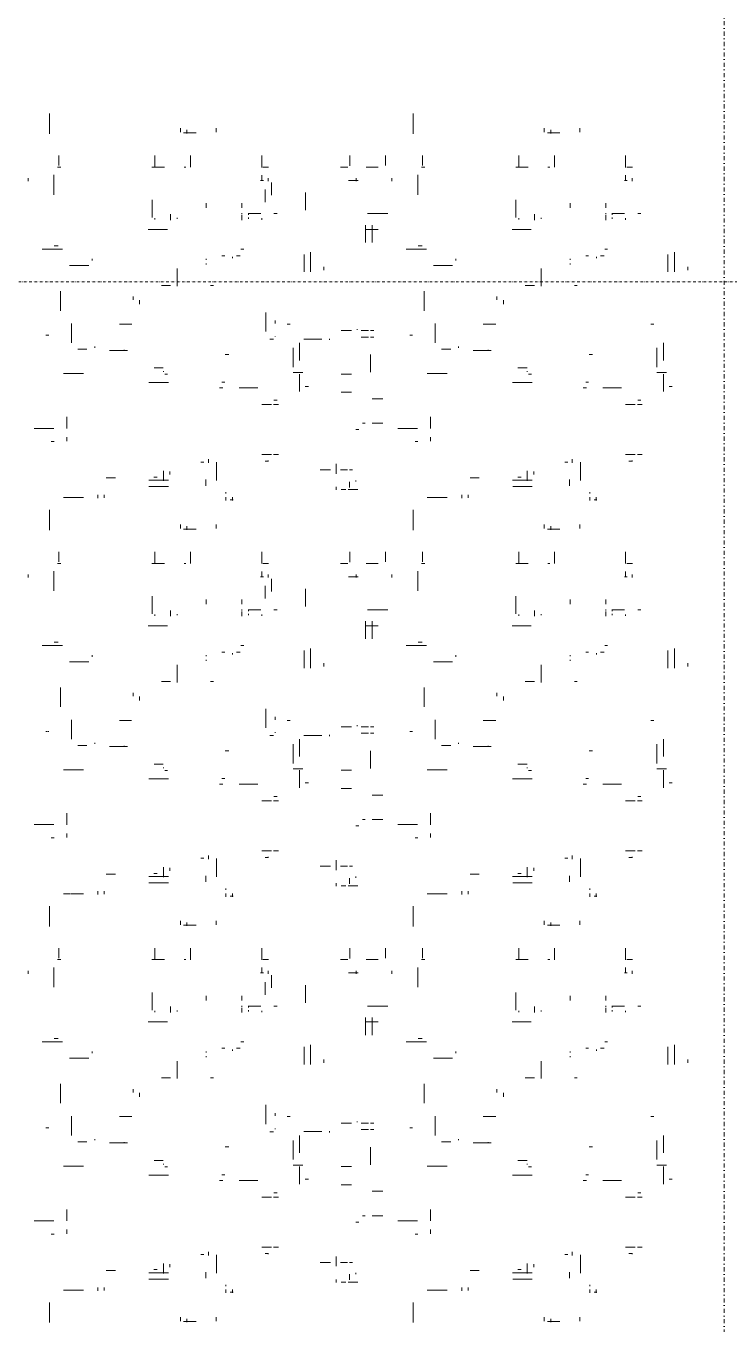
# Model space of a CAD drawing. Header units: millimetres. Extents: x -21051 to 202668, y -15646 to 13691.
# Drawn here: x 56314 to 57395, y -1320 to 677 of the extents above; entities that cross this region are included whole.
import ezdxf

# ---------------------------------------------------------------- set-up
doc = ezdxf.new("R2010")
doc.units = ezdxf.units.MM
doc.linetypes.add('Dash dot', pattern=[15.875, 6.35, -4.7625, 0, -4.7625])
doc.linetypes.add('TD_Level Line', pattern=[8, 4, -2, 0, -2])
for name, color, linetype, lineweight in [('G-ANNO-SYMB', 111, 'Continuous', 9), ('G-IMPT', 8, 'Continuous', 5), ('I-FURN', 30, 'Continuous', 5), ('S-GRID', 1, 'Continuous', 9)]:
    doc.layers.add(name, color=color, linetype=linetype, lineweight=lineweight)
doc.layers.get('I-FURN').off()

# ---------------------------------------------------------------- blocks, each defined once
blk = doc.blocks.new('FUR_8_Carpet - _-1171524-01_First floor')
at = {"layer": 'G-IMPT'}
for p, q in [((-1556.9, 322), (-1556.9, 328.2)), ((-1512.1, 324.6), (-1512.1, 330.1)), ((-1502.1, 322.2), (-1502.1, 328.2)), ((-997.5, 322), (-997.5, 328.2)), ((-952.8, 324.6), (-952.8, 330.1)), ((-942.8, 322.2), (-942.8, 328.2)), ((-1583, 284), (-1578.6, 284)), ((-1572, 285), (-1572, 279.8)), ((-1375.1, 281.5), (-1375.1, 276.5)), ((-1322, 280.7), (-1352.8, 280.7)), ((-1023.6, 284), (-1019.2, 284)), ((-1012.6, 285), (-1012.6, 279.8)), ((-815.7, 281.5), (-815.7, 276.5)), ((-762.7, 280.7), (-793.5, 280.7)), ((-1572, 272.5), (-1572, 274.5)), ((-1541, 262.4), (-1541, 252.9)), ((-1200.4, 268.4), (-1215.4, 268.4)), ((-1202.6, 265), (-1202.6, 256.3)), ((-1197.1, 268.4), (-1189.7, 268.4)), ((-1012.6, 272.5), (-1012.6, 274.5)), ((-981.7, 262.4), (-981.7, 252.9)), ((-1557.7, 254.5), (-1557.7, 226.3)), ((-1483.6, 253.8), (-1453.3, 253.8)), ((-1475.9, 239.7), (-1475.9, 255.2)), ((-1461.2, 249.1), (-1466.3, 249.1)), ((-1402, 250.2), (-1387.9, 250.2)), ((-1212.6, 254.2), (-1212.6, 255.9)), ((-998.4, 254.5), (-998.4, 226.3)), ((-924.2, 253.8), (-894, 253.8)), ((-916.6, 239.7), (-916.6, 255.2)), ((-901.8, 249.1), (-907, 249.1)), ((-842.7, 250.2), (-828.5, 250.2)), ((-1637, 225.2), (-1637, 223.8)), ((-1538.1, 225.9), (-1533.6, 225.9)), ((-1202.6, 237.9), (-1207.5, 237.9)), ((-1199.4, 237.9), (-1188.6, 237.9)), ((-1189, 237.9), (-1194.7, 237.9)), ((-1173.3, 237.9), (-1157.4, 237.9)), ((-1077.7, 225.2), (-1077.7, 223.8)), ((-978.7, 225.9), (-974.3, 225.9)), ((-1645.3, 214.4), (-1652.7, 214.4)), ((-1642, 214.4), (-1627, 214.4)), ((-1086, 214.4), (-1093.4, 214.4)), ((-1082.7, 214.4), (-1067.7, 214.4)), ((-1327.4, 187.6), (-1327.4, 193.8)), ((-1307.9, 194.6), (-1303.5, 194.6)), ((-768, 187.6), (-768, 193.8)), ((-748.5, 194.6), (-744.1, 194.6)), ((-1327.4, 174.2), (-1327.4, 156.5)), ((-1254, 166.1), (-1237.3, 166.1)), ((-1226.9, 166.1), (-1222.4, 166.1)), ((-768, 174.2), (-768, 156.5)), ((-1645.3, 137.6), (-1652.7, 137.6)), ((-1650.6, 131), (-1645.8, 131)), ((-1642, 137.6), (-1627, 137.6)), ((-1086, 137.6), (-1093.4, 137.6)), ((-1091.2, 131), (-1086.5, 131)), ((-1082.7, 137.6), (-1067.7, 137.6)), ((-1698.8, 109.9), (-1694, 109.9)), ((-1685.2, 117.5), (-1685.2, 115.6)), ((-1685.2, 115.6), (-1685.2, 90.6)), ((-1620.8, 112), (-1592.3, 112)), ((-1565.8, 103), (-1570.2, 103)), ((-1562, 112), (-1567.2, 112)), ((-1483.6, 103.6), (-1453.3, 103.6)), ((-1205.7, 118.6), (-1189.8, 118.6)), ((-1139.4, 109.9), (-1134.7, 109.9)), ((-1125.8, 117.5), (-1125.8, 115.6)), ((-1125.8, 115.6), (-1125.8, 90.6)), ((-1061.5, 112), (-1033, 112)), ((-1006.4, 103), (-1010.8, 103)), ((-1002.7, 112), (-1007.8, 112)), ((-924.2, 103.6), (-894, 103.6)), ((-1690.2, 88.4), (-1675.2, 88.4)), ((-1680.5, 88.4), (-1677, 88.4)), ((-1675.2, 79.9), (-1675.2, 75.2)), ((-1482.2, 91), (-1477.8, 91)), ((-1475.9, 87.1), (-1475.9, 86.1)), ((-1461.6, 81), (-1475.8, 81)), ((-1322, 89.9), (-1352.8, 89.9)), ((-1235, 60.5), (-1235, 87.8)), ((-1205.7, 90.6), (-1189.8, 90.6)), ((-1130.9, 88.4), (-1115.9, 88.4)), ((-1121.2, 88.4), (-1117.6, 88.4)), ((-1115.8, 79.9), (-1115.8, 75.2)), ((-922.9, 91), (-918.5, 91)), ((-916.6, 87.1), (-916.6, 86.1)), ((-902.3, 81), (-916.4, 81)), ((-762.7, 89.9), (-793.5, 89.9)), ((-1685.2, 44.6), (-1685.2, 69.6)), ((-1675.2, 75.2), (-1675.2, 50.2)), ((-1576.4, 60.3), (-1571, 60.3)), ((-1125.8, 44.6), (-1125.8, 69.6)), ((-1115.8, 75.2), (-1115.8, 50.2)), ((-1017, 60.3), (-1011.6, 60.3)), ((-1685.2, 42.6), (-1685.2, 44.6)), ((-1420.4, 54.1), (-1392.8, 54.1)), ((-1415.6, 54.2), (-1415.6, 53.1)), ((-1370.4, 48.4), (-1370.4, 50.1)), ((-1334.4, 42.5), (-1334.4, 13.1)), ((-1125.8, 42.6), (-1125.8, 44.6)), ((-861.1, 54.1), (-833.5, 54.1)), ((-856.2, 54.2), (-856.2, 53.1)), ((-811.1, 48.4), (-811.1, 50.1)), ((-775, 42.5), (-775, 13.1)), ((-1299.7, 31.1), (-1295.2, 31.1)), ((-1235, 23.7), (-1239.9, 23.7)), ((-1231.8, 23.7), (-1221, 23.7)), ((-1220.4, 23.7), (-1227.1, 23.7)), ((-1205.7, 23.7), (-1189.8, 23.7)), ((-1172.1, 37.9), (-1172.1, 36.2)), ((-1160.1, 36.8), (-1157.5, 36.8)), ((-1157.5, 36.8), (-1132.5, 36.8)), ((-1088.3, 33), (-1088.3, 32.1)), ((-1085.8, 37), (-1080.1, 37)), ((-1074.1, -4.3), (-1074.1, 25.2)), ((-740.3, 31.1), (-735.9, 31.1)), ((-1670.7, 13.7), (-1665.9, 13.7)), ((-1111.4, 13.7), (-1106.6, 13.7)), ((-1088.3, 12.7), (-1088.3, 8.5)), ((-1439.3, -23.1), (-1439.3, -16.9)), ((-1317.6, -6.8), (-1317.6, -36.7)), ((-880, -23.1), (-880, -16.9)), ((-758.3, -6.8), (-758.3, -20.9)), ((-1429.3, -28.6), (-1429.3, -23.6)), ((-870, -28.6), (-870, -23.6)), ((-758.3, -20.9), (-758.3, -36.7)), ((-1552.8, -45.8), (-1548.4, -45.8)), ((-1472.8, -45.8), (-1487, -45.8)), ((-993.5, -45.8), (-989, -45.8)), ((-913.5, -45.8), (-927.6, -45.8)), ((-1722.7, -73), (-1722.7, -69.3)), ((-1722.7, -74.3), (-1722.7, -73)), ((-1702.2, -66.6), (-1702.2, -91.6)), ((-1702.2, -91.6), (-1702.2, -66.6)), ((-1692.2, -91.6), (-1692.2, -66.6)), ((-1541.8, -79.4), (-1541.8, -77.9)), ((-1331.8, -76.3), (-1361.1, -76.3)), ((-1163.3, -73), (-1163.3, -69.3)), ((-1163.3, -74.3), (-1163.3, -73)), ((-1142.9, -66.6), (-1142.9, -91.6)), ((-1142.9, -91.6), (-1142.9, -66.6)), ((-1132.9, -91.6), (-1132.9, -66.6)), ((-982.5, -79.4), (-982.5, -77.9)), ((-780.2, -76.3), (-801.8, -76.3)), ((-772.4, -76.3), (-780.2, -76.3)), ((-1692.2, -93.5), (-1692.2, -91.6)), ((-1594, -91.4), (-1588.3, -91.4)), ((-1582.3, -87.5), (-1582.3, -89.6)), ((-1565.8, -91.4), (-1570.2, -91.4)), ((-1541.8, -84.9), (-1541.8, -86.6)), ((-1366.2, -84.1), (-1366.2, -86.6)), ((-1132.9, -93.5), (-1132.9, -91.6)), ((-1034.7, -91.4), (-1029, -91.4)), ((-1022.9, -87.5), (-1022.9, -89.6)), ((-1006.4, -91.4), (-1010.8, -91.4)), ((-982.5, -84.9), (-982.5, -86.6)), ((-806.8, -84.1), (-806.8, -86.6)), ((-1599.5, -101.4), (-1595, -101.4)), ((-1289.8, -101.4), (-1320.9, -101.4)), ((-1308.2, -106.5), (-1314.4, -106.5)), ((-1227.4, -138.7), (-1227.4, -111.7)), ((-1040.1, -101.4), (-1035.7, -101.4)), ((-747.6, -101.4), (-761.5, -101.4)), ((-752.7, -106.5), (-755, -106.5)), ((-748.8, -106.5), (-752.7, -106.5)), ((-730.4, -101.4), (-747.6, -101.4)), ((-1452.7, -131.9), (-1482, -131.9)), ((-1246.5, -131.9), (-1228.2, -131.9)), ((-893.3, -131.9), (-922.7, -131.9)), ((-1650.6, -156.3), (-1645.8, -156.3)), ((-1627, -146.8), (-1627, -149)), ((-1606.5, -156.3), (-1625.6, -156.3)), ((-1596.5, -153.9), (-1596.5, -146.4)), ((-1596.5, -149.7), (-1596.5, -148.1)), ((-1596.5, -155.2), (-1596.5, -156.9)), ((-1487.1, -155.5), (-1487.1, -146.4)), ((-1462.8, -147.1), (-1462.8, -149)), ((-1230.4, -156.3), (-1261.5, -156.3)), ((-1091.2, -156.3), (-1086.5, -156.3)), ((-1067.7, -146.8), (-1067.7, -149)), ((-1047.2, -156.3), (-1066.3, -156.3)), ((-1037.2, -153.9), (-1037.2, -146.4)), ((-1037.2, -149.7), (-1037.2, -148.1)), ((-1037.2, -155.2), (-1037.2, -156.9)), ((-927.7, -155.5), (-927.7, -146.4)), ((-903.5, -147.1), (-903.5, -149)), ((-1596.5, -164.9), (-1596.5, -172.1)), ((-1541.8, -164.9), (-1541.8, -172.1)), ((-1134.9, -161.6), (-1134.9, -182.8)), ((-1134.9, -182.8), (-1134.9, -161.6)), ((-1072.8, -188.1), (-1072.8, -173.7)), ((-1037.2, -164.9), (-1037.2, -172.1)), ((-982.5, -164.9), (-982.5, -172.1)), ((-1307.5, -185.3), (-1307.5, -215.9)), ((-1082.8, -184.6), (-1082.8, -189.6)), ((-1082.8, -189.6), (-1082.8, -204)), ((-1072.8, -193.1), (-1072.8, -188.1)), ((-748.2, -185.3), (-748.2, -198.8)), ((-748.2, -198.8), (-748.2, -215.9)), ((-1637, -210.8), (-1637, -206.2)), ((-1625.2, -207.3), (-1629.6, -207.3)), ((-1627, -215.6), (-1627, -208.2)), ((-1267.8, -210.8), (-1267.8, -206.2)), ((-1200.9, -207.3), (-1215.9, -207.3)), ((-1213.1, -210.8), (-1213.1, -206.2)), ((-1077.7, -210.8), (-1077.7, -206.2)), ((-1065.8, -207.3), (-1070.3, -207.3)), ((-1067.7, -215.6), (-1067.7, -208.2)), ((-708.5, -210.8), (-708.5, -206.2)), ((-1627, -227.4), (-1627, -245.5)), ((-1517.6, -227.6), (-1517.6, -245.5)), ((-1462.8, -228.5), (-1462.8, -245.5)), ((-1315.1, -230.2), (-1315.1, -245.5)), ((-1257.8, -230.2), (-1257.8, -245.5)), ((-1203.1, -229.8), (-1203.1, -245.5)), ((-1067.7, -227.4), (-1067.7, -245.5)), ((-958.2, -227.6), (-958.2, -245.5)), ((-903.5, -228.5), (-903.5, -245.5)), ((-758.8, -227.8), (-757.4, -227.8)), ((-757.4, -227.8), (-758.8, -227.8)), ((-755.8, -230.2), (-755.8, -242)), ((-755.8, -242), (-755.8, -245.5)), ((-1512.1, -285), (-1512.1, -279.6)), ((-952.8, -285), (-952.8, -279.6)), ((-1556.9, -287.7), (-1556.9, -281.5)), ((-1502.1, -287.5), (-1502.1, -281.5)), ((-997.5, -287.7), (-997.5, -281.5)), ((-942.8, -287.5), (-942.8, -281.5)), ((-741.2, -310.1), (-741.2, -294.7)), ((-741.2, -294.7), (-741.2, -310.1)), ((-1583, -325.7), (-1578.6, -325.7)), ((-1572, -324.6), (-1572, -329.8)), ((-1572, -337.2), (-1572, -335.1)), ((-1375.1, -328.2), (-1375.1, -333.2)), ((-1322, -329), (-1352.8, -329)), ((-1023.6, -325.7), (-1019.2, -325.7)), ((-1012.6, -324.6), (-1012.6, -329.8)), ((-1012.6, -337.2), (-1012.6, -335.1)), ((-815.7, -328.2), (-815.7, -333.2)), ((-774.1, -329), (-793.5, -329)), ((-762.7, -329), (-773.4, -329)), ((-1557.7, -355.2), (-1557.7, -383.3)), ((-1541, -347.3), (-1541, -356.7)), ((-1483.6, -355.8), (-1453.3, -355.8)), ((-1475.9, -369.9), (-1475.9, -354.5)), ((-1200.4, -341.3), (-1215.4, -341.3)), ((-1212.6, -355.5), (-1212.6, -353.8)), ((-1202.6, -344.7), (-1202.6, -353.4)), ((-1197.1, -341.3), (-1189.7, -341.3)), ((-998.4, -355.2), (-998.4, -383.3)), ((-981.7, -347.3), (-981.7, -356.7)), ((-924.2, -355.8), (-894, -355.8)), ((-916.6, -369.9), (-916.6, -354.5)), ((-1461.2, -360.6), (-1466.3, -360.6)), ((-1402, -359.5), (-1387.9, -359.5)), ((-1202.6, -371.8), (-1207.5, -371.8)), ((-1199.4, -371.8), (-1188.6, -371.8)), ((-1189, -371.8), (-1194.7, -371.8)), ((-1173.3, -371.8), (-1157.4, -371.8)), ((-901.8, -360.6), (-907, -360.6)), ((-842.7, -359.5), (-828.5, -359.5)), ((-1645.3, -395.2), (-1652.7, -395.2)), ((-1642, -395.2), (-1627, -395.2)), ((-1637, -384.5), (-1637, -385.9)), ((-1538.1, -383.8), (-1533.6, -383.8)), ((-1086, -395.2), (-1093.4, -395.2)), ((-1082.7, -395.2), (-1067.7, -395.2)), ((-1077.7, -384.5), (-1077.7, -385.9)), ((-978.7, -383.8), (-974.3, -383.8)), ((-1327.4, -422.1), (-1327.4, -415.9)), ((-1307.9, -415.1), (-1303.5, -415.1)), ((-768, -419), (-768, -415.9)), ((-768, -422.1), (-768, -419)), ((-748.5, -415.1), (-744.1, -415.1)), ((-1327.4, -435.4), (-1327.4, -453.2)), ((-768, -435.4), (-768, -446.9)), ((-748.1, -435.6), (-737.5, -435.6)), ((-737.5, -435.6), (-748.1, -435.6)), ((-1254, -443.6), (-1237.3, -443.6)), ((-1226.9, -443.6), (-1222.4, -443.6)), ((-768, -446.9), (-768, -453.2)), ((-1645.3, -472), (-1652.7, -472)), ((-1650.6, -478.6), (-1645.8, -478.6)), ((-1642, -472), (-1627, -472)), ((-1086, -472), (-1093.4, -472)), ((-1091.2, -478.6), (-1086.5, -478.6)), ((-1082.7, -472), (-1067.7, -472)), ((-1685.2, -492.2), (-1685.2, -494.1)), ((-1685.2, -494.1), (-1685.2, -519.1)), ((-1620.8, -497.6), (-1592.3, -497.6)), ((-1562, -497.6), (-1567.2, -497.6)), ((-1205.7, -491), (-1189.8, -491)), ((-1125.8, -492.2), (-1125.8, -494.1)), ((-1125.8, -494.1), (-1125.8, -519.1)), ((-1061.5, -497.6), (-1033, -497.6)), ((-1002.7, -497.6), (-1007.8, -497.6)), ((-1698.8, -499.8), (-1694, -499.8)), ((-1565.8, -506.7), (-1570.2, -506.7)), ((-1483.6, -506.1), (-1453.3, -506.1)), ((-1482.2, -518.7), (-1477.8, -518.7)), ((-1205.7, -519.1), (-1189.8, -519.1)), ((-1139.4, -499.8), (-1134.7, -499.8)), ((-1006.4, -506.7), (-1010.8, -506.7)), ((-924.2, -506.1), (-894, -506.1)), ((-922.9, -518.7), (-918.5, -518.7)), ((-1690.2, -521.2), (-1675.2, -521.2)), ((-1680.5, -521.2), (-1677, -521.2)), ((-1675.2, -529.7), (-1675.2, -534.5)), ((-1675.2, -534.5), (-1675.2, -559.5)), ((-1475.9, -522.6), (-1475.9, -523.6)), ((-1461.6, -528.7), (-1475.8, -528.7)), ((-1322, -519.8), (-1352.8, -519.8)), ((-1235, -549.2), (-1235, -521.8)), ((-1130.9, -521.2), (-1115.9, -521.2)), ((-1121.2, -521.2), (-1117.6, -521.2)), ((-1115.8, -529.7), (-1115.8, -534.5)), ((-1115.8, -534.5), (-1115.8, -559.5)), ((-916.6, -522.6), (-916.6, -523.6)), ((-902.3, -528.7), (-916.4, -528.7)), ((-773.4, -519.8), (-793.5, -519.8)), ((-762.7, -519.8), (-773.4, -519.8)), ((-1685.2, -565.1), (-1685.2, -540.1)), ((-1576.4, -549.3), (-1571, -549.3)), ((-1420.4, -555.5), (-1392.8, -555.5)), ((-1415.6, -555.5), (-1415.6, -556.6)), ((-1125.8, -565.1), (-1125.8, -540.1)), ((-1017, -549.3), (-1011.6, -549.3)), ((-861.1, -555.5), (-833.5, -555.5)), ((-856.2, -555.5), (-856.2, -556.6)), ((-1685.2, -567.1), (-1685.2, -565.1)), ((-1370.4, -561.3), (-1370.4, -559.6)), ((-1334.4, -567.2), (-1334.4, -596.6)), ((-1299.7, -578.6), (-1295.2, -578.6)), ((-1172.1, -571.8), (-1172.1, -573.5)), ((-1160.1, -572.8), (-1157.5, -572.8)), ((-1157.5, -572.8), (-1132.5, -572.8)), ((-1125.8, -567.1), (-1125.8, -565.1)), ((-1088.3, -576.6), (-1088.3, -577.6)), ((-1085.8, -572.6), (-1080.1, -572.6)), ((-811.1, -561.3), (-811.1, -559.6)), ((-775, -567.2), (-775, -596.6)), ((-740.3, -578.6), (-738.4, -578.6)), ((-737.5, -578.6), (-735.9, -578.6)), ((-1670.7, -595.9), (-1665.9, -595.9)), ((-1235, -586), (-1239.9, -586)), ((-1231.8, -586), (-1221, -586)), ((-1220.4, -586), (-1227.1, -586)), ((-1205.7, -586), (-1189.8, -586)), ((-1111.4, -595.9), (-1106.6, -595.9)), ((-1088.3, -597), (-1088.3, -601.2)), ((-1074.1, -613.9), (-1074.1, -584.5)), ((-1317.6, -616.5), (-1317.6, -646.3)), ((-758.3, -616.5), (-758.3, -630.5)), ((-1439.3, -632.7), (-1439.3, -626.6)), ((-1429.3, -638.2), (-1429.3, -633.3)), ((-880, -632.7), (-880, -626.6)), ((-870, -638.2), (-870, -633.3)), ((-758.3, -630.5), (-758.3, -646.3)), ((-1552.8, -655.5), (-1548.4, -655.5)), ((-1472.8, -655.5), (-1487, -655.5)), ((-993.5, -655.5), (-989, -655.5)), ((-913.5, -655.5), (-927.6, -655.5)), ((-1722.7, -682.7), (-1722.7, -679)), ((-1702.2, -676.3), (-1702.2, -701.3)), ((-1702.2, -701.3), (-1702.2, -676.3)), ((-1692.2, -701.3), (-1692.2, -676.3)), ((-1163.3, -682.7), (-1163.3, -679)), ((-1142.9, -676.3), (-1142.9, -701.3)), ((-1142.9, -701.3), (-1142.9, -676.3)), ((-1132.9, -701.3), (-1132.9, -676.3)), ((-1722.7, -684), (-1722.7, -682.7)), ((-1582.3, -697.2), (-1582.3, -699.2)), ((-1541.8, -689), (-1541.8, -687.6)), ((-1541.8, -694.6), (-1541.8, -696.2)), ((-1366.2, -693.8), (-1366.2, -696.2)), ((-1331.8, -686), (-1361.1, -686)), ((-1163.3, -684), (-1163.3, -682.7)), ((-1022.9, -697.2), (-1022.9, -699.2)), ((-982.5, -689), (-982.5, -687.6)), ((-982.5, -694.6), (-982.5, -696.2)), ((-806.8, -693.8), (-806.8, -696.2)), ((-785, -686), (-801.8, -686)), ((-780.2, -686), (-784.6, -686)), ((-772.4, -686), (-780.2, -686)), ((-1692.2, -703.2), (-1692.2, -701.3)), ((-1599.5, -711.1), (-1595, -711.1)), ((-1594, -701.1), (-1588.3, -701.1)), ((-1565.8, -701.1), (-1570.2, -701.1)), ((-1289.8, -711.1), (-1320.9, -711.1)), ((-1308.2, -716.1), (-1314.4, -716.1)), ((-1132.9, -703.2), (-1132.9, -701.3)), ((-1040.1, -711.1), (-1035.7, -711.1)), ((-1034.7, -701.1), (-1029, -701.1)), ((-1006.4, -701.1), (-1010.8, -701.1)), ((-730.4, -711.1), (-761.5, -711.1)), ((-748.8, -716.1), (-755, -716.1)), ((-1227.4, -748.3), (-1227.4, -721.4)), ((-1627, -756.5), (-1627, -758.6)), ((-1596.5, -763.5), (-1596.5, -756.1)), ((-1596.5, -759.3), (-1596.5, -757.8)), ((-1487.1, -765.1), (-1487.1, -756.1)), ((-1452.7, -741.5), (-1482, -741.5)), ((-1462.8, -756.7), (-1462.8, -758.6)), ((-1246.5, -741.5), (-1228.2, -741.5)), ((-1067.7, -756.5), (-1067.7, -758.6)), ((-1037.2, -763.5), (-1037.2, -756.1)), ((-1037.2, -759.3), (-1037.2, -757.8)), ((-927.7, -765.1), (-927.7, -756.1)), ((-893.3, -741.5), (-922.7, -741.5)), ((-903.5, -756.7), (-903.5, -758.6)), ((-1650.6, -766), (-1645.8, -766)), ((-1606.5, -766), (-1625.6, -766)), ((-1596.5, -764.9), (-1596.5, -766.6)), ((-1596.5, -774.6), (-1596.5, -781.8)), ((-1541.8, -774.6), (-1541.8, -781.8)), ((-1230.4, -766), (-1261.5, -766)), ((-1134.9, -771.3), (-1134.9, -793.5)), ((-1134.9, -793.5), (-1134.9, -771.3)), ((-1091.2, -766), (-1086.5, -766)), ((-1047.2, -766), (-1066.3, -766)), ((-1037.2, -764.9), (-1037.2, -766.6)), ((-1037.2, -774.6), (-1037.2, -781.8)), ((-982.5, -774.6), (-982.5, -781.8)), ((-1307.5, -795), (-1307.5, -825.5)), ((-1082.8, -794.3), (-1082.8, -799.3)), ((-1072.8, -797.8), (-1072.8, -783.4)), ((-1072.8, -802.8), (-1072.8, -797.8)), ((-748.2, -795), (-748.2, -825.5)), ((-1637, -820.5), (-1637, -815.9)), ((-1625.2, -817), (-1629.6, -817)), ((-1627, -825.2), (-1627, -817.8)), ((-1267.8, -820.5), (-1267.8, -815.9)), ((-1200.9, -817), (-1215.9, -817)), ((-1213.1, -820.5), (-1213.1, -815.9)), ((-1082.8, -799.3), (-1082.8, -813.7)), ((-1077.7, -820.5), (-1077.7, -815.9)), ((-1065.8, -817), (-1070.3, -817)), ((-1067.7, -825.2), (-1067.7, -817.8)), ((-708.5, -820.5), (-708.5, -815.9)), ((-1627, -837.1), (-1627, -855.1)), ((-1517.6, -837.3), (-1517.6, -855.1)), ((-1462.8, -838.1), (-1462.8, -855.1)), ((-1067.7, -837.1), (-1067.7, -855.1)), ((-958.2, -837.3), (-958.2, -855.1)), ((-903.5, -838.1), (-903.5, -855.1)), ((-1315.1, -839.9), (-1315.1, -855.1)), ((-1257.8, -839.9), (-1257.8, -855.1)), ((-1203.1, -839.5), (-1203.1, -855.1)), ((-755.8, -839.9), (-755.8, -855.1)), ((-1556.9, -897.4), (-1556.9, -891.1)), ((-1512.1, -894.7), (-1512.1, -889.2)), ((-1502.1, -897.1), (-1502.1, -891.1)), ((-997.5, -897.4), (-997.5, -891.1)), ((-952.8, -894.7), (-952.8, -889.2)), ((-942.8, -897.1), (-942.8, -891.1)), ((-1583, -935.3), (-1578.6, -935.3)), ((-1572, -934.3), (-1572, -939.5)), ((-1375.1, -937.9), (-1375.1, -942.9)), ((-1023.6, -935.3), (-1019.2, -935.3)), ((-1012.6, -934.3), (-1012.6, -939.5)), ((-815.7, -937.9), (-815.7, -942.9)), ((-1572, -946.8), (-1572, -944.8)), ((-1541, -956.9), (-1541, -966.4)), ((-1322, -938.7), (-1352.8, -938.7)), ((-1200.4, -951), (-1215.4, -951)), ((-1202.6, -954.3), (-1202.6, -963)), ((-1197.1, -951), (-1189.7, -951)), ((-1012.6, -946.8), (-1012.6, -944.8)), ((-981.7, -956.9), (-981.7, -966.4)), ((-762.7, -938.7), (-793.5, -938.7)), ((-1557.7, -964.8), (-1557.7, -993)), ((-1483.6, -965.5), (-1453.3, -965.5)), ((-1475.9, -979.6), (-1475.9, -964.2)), ((-1461.2, -970.3), (-1466.3, -970.3)), ((-1402, -969.2), (-1387.9, -969.2)), ((-1212.6, -965.1), (-1212.6, -963.5)), ((-998.4, -964.8), (-998.4, -993)), ((-924.2, -965.5), (-894, -965.5)), ((-916.6, -979.6), (-916.6, -964.2)), ((-901.8, -970.3), (-907, -970.3)), ((-842.7, -969.2), (-828.5, -969.2)), ((-1637, -994.1), (-1637, -995.6)), ((-1538.1, -993.4), (-1533.6, -993.4)), ((-1202.6, -981.4), (-1207.5, -981.4)), ((-1199.4, -981.4), (-1188.6, -981.4)), ((-1189, -981.4), (-1194.7, -981.4)), ((-1173.3, -981.4), (-1157.4, -981.4)), ((-1077.7, -994.1), (-1077.7, -995.6)), ((-978.7, -993.4), (-974.3, -993.4)), ((-1645.3, -1004.9), (-1652.7, -1004.9)), ((-1642, -1004.9), (-1627, -1004.9)), ((-1086, -1004.9), (-1093.4, -1004.9)), ((-1082.7, -1004.9), (-1067.7, -1004.9)), ((-1327.4, -1031.8), (-1327.4, -1025.6)), ((-1307.9, -1024.8), (-1303.5, -1024.8)), ((-768, -1031.8), (-768, -1025.6)), ((-748.5, -1024.8), (-744.1, -1024.8)), ((-1327.4, -1045.1), (-1327.4, -1062.9)), ((-1254, -1053.2), (-1237.3, -1053.2)), ((-1226.9, -1053.2), (-1222.4, -1053.2)), ((-768, -1045.1), (-768, -1062.9)), ((-1645.3, -1081.7), (-1652.7, -1081.7)), ((-1650.6, -1088.3), (-1645.8, -1088.3)), ((-1642, -1081.7), (-1627, -1081.7)), ((-1086, -1081.7), (-1093.4, -1081.7)), ((-1091.2, -1088.3), (-1086.5, -1088.3)), ((-1082.7, -1081.7), (-1067.7, -1081.7)), ((-1698.8, -1109.4), (-1694, -1109.4)), ((-1685.2, -1101.8), (-1685.2, -1103.8)), ((-1685.2, -1103.8), (-1685.2, -1128.8)), ((-1620.8, -1107.3), (-1592.3, -1107.3)), ((-1565.8, -1116.4), (-1570.2, -1116.4)), ((-1562, -1107.3), (-1567.2, -1107.3)), ((-1483.6, -1115.7), (-1453.3, -1115.7)), ((-1205.7, -1100.7), (-1189.8, -1100.7)), ((-1139.4, -1109.4), (-1134.7, -1109.4)), ((-1125.8, -1101.8), (-1125.8, -1103.8)), ((-1125.8, -1103.8), (-1125.8, -1128.8)), ((-1061.5, -1107.3), (-1033, -1107.3)), ((-1006.4, -1116.4), (-1010.8, -1116.4)), ((-1002.7, -1107.3), (-1007.8, -1107.3)), ((-924.2, -1115.7), (-894, -1115.7)), ((-1690.2, -1130.9), (-1675.2, -1130.9)), ((-1680.5, -1130.9), (-1677, -1130.9)), ((-1482.2, -1128.3), (-1477.8, -1128.3)), ((-1475.9, -1132.3), (-1475.9, -1133.2)), ((-1322, -1129.4), (-1352.8, -1129.4)), ((-1235, -1158.8), (-1235, -1131.5)), ((-1205.7, -1128.8), (-1189.8, -1128.8)), ((-1130.9, -1130.9), (-1115.9, -1130.9)), ((-1121.2, -1130.9), (-1117.6, -1130.9)), ((-922.9, -1128.3), (-918.5, -1128.3)), ((-916.6, -1132.3), (-916.6, -1133.2)), ((-762.7, -1129.4), (-793.5, -1129.4)), ((-1685.2, -1174.8), (-1685.2, -1149.8)), ((-1675.2, -1139.4), (-1675.2, -1144.2)), ((-1675.2, -1144.2), (-1675.2, -1169.2)), ((-1461.6, -1138.3), (-1475.8, -1138.3)), ((-1125.8, -1174.8), (-1125.8, -1149.8)), ((-1115.8, -1139.4), (-1115.8, -1144.2)), ((-1115.8, -1144.2), (-1115.8, -1169.2)), ((-902.3, -1138.3), (-916.4, -1138.3)), ((-1685.2, -1176.7), (-1685.2, -1174.8)), ((-1576.4, -1159), (-1571, -1159)), ((-1420.4, -1165.2), (-1392.8, -1165.2)), ((-1415.6, -1165.2), (-1415.6, -1166.2)), ((-1370.4, -1171), (-1370.4, -1169.3)), ((-1334.4, -1176.8), (-1334.4, -1206.3)), ((-1125.8, -1176.7), (-1125.8, -1174.8)), ((-1017, -1159), (-1011.6, -1159)), ((-861.1, -1165.2), (-833.5, -1165.2)), ((-856.2, -1165.2), (-856.2, -1166.2)), ((-811.1, -1171), (-811.1, -1169.3)), ((-775, -1176.8), (-775, -1206.3)), ((-1299.7, -1188.3), (-1295.2, -1188.3)), ((-1235, -1195.7), (-1239.9, -1195.7)), ((-1231.8, -1195.7), (-1221, -1195.7)), ((-1220.4, -1195.7), (-1227.1, -1195.7)), ((-1205.7, -1195.7), (-1189.8, -1195.7)), ((-1172.1, -1181.4), (-1172.1, -1183.1)), ((-1160.1, -1182.5), (-1157.5, -1182.5)), ((-1157.5, -1182.5), (-1132.5, -1182.5)), ((-1088.3, -1186.3), (-1088.3, -1187.2)), ((-1085.8, -1182.3), (-1080.1, -1182.3)), ((-1074.1, -1223.6), (-1074.1, -1194.2)), ((-740.3, -1188.3), (-735.9, -1188.3)), ((-1670.7, -1205.6), (-1665.9, -1205.6)), ((-1111.4, -1205.6), (-1106.6, -1205.6)), ((-1088.3, -1206.6), (-1088.3, -1210.9)), ((-1439.3, -1242.4), (-1439.3, -1236.2)), ((-1317.6, -1226.1), (-1317.6, -1256)), ((-880, -1242.4), (-880, -1236.2)), ((-758.3, -1226.1), (-758.3, -1256)), ((-1429.3, -1247.9), (-1429.3, -1242.9)), ((-870, -1247.9), (-870, -1242.9)), ((-1552.8, -1265.1), (-1548.4, -1265.1)), ((-1472.8, -1265.1), (-1487, -1265.1)), ((-993.5, -1265.1), (-989, -1265.1)), ((-913.5, -1265.1), (-927.6, -1265.1)), ((-1722.7, -1292.4), (-1722.7, -1288.6)), ((-1722.7, -1293.7), (-1722.7, -1292.4)), ((-1702.2, -1285.9), (-1702.2, -1310.9)), ((-1702.2, -1310.9), (-1702.2, -1285.9)), ((-1692.2, -1310.9), (-1692.2, -1285.9)), ((-1541.8, -1298.7), (-1541.8, -1297.3)), ((-1331.8, -1295.6), (-1361.1, -1295.6)), ((-1163.3, -1292.4), (-1163.3, -1288.6)), ((-1163.3, -1293.7), (-1163.3, -1292.4)), ((-1142.9, -1285.9), (-1142.9, -1310.9)), ((-1142.9, -1310.9), (-1142.9, -1285.9)), ((-1132.9, -1310.9), (-1132.9, -1285.9)), ((-982.5, -1298.7), (-982.5, -1297.3)), ((-772.4, -1295.6), (-801.8, -1295.6)), ((-1692.2, -1312.9), (-1692.2, -1310.9)), ((-1594, -1310.7), (-1588.3, -1310.7)), ((-1582.3, -1306.8), (-1582.3, -1308.9)), ((-1565.8, -1310.7), (-1570.2, -1310.7)), ((-1541.8, -1304.2), (-1541.8, -1305.9)), ((-1366.2, -1303.5), (-1366.2, -1305.9)), ((-1132.9, -1312.9), (-1132.9, -1310.9)), ((-1034.7, -1310.7), (-1029, -1310.7)), ((-1022.9, -1306.8), (-1022.9, -1308.9)), ((-1006.4, -1310.7), (-1010.8, -1310.7)), ((-982.5, -1304.2), (-982.5, -1305.9)), ((-806.8, -1303.5), (-806.8, -1305.9)), ((-1599.5, -1320.7), (-1595, -1320.7)), ((-1289.8, -1320.7), (-1320.9, -1320.7)), ((-1308.2, -1325.8), (-1314.4, -1325.8)), ((-1227.4, -1358), (-1227.4, -1331)), ((-1040.1, -1320.7), (-1035.7, -1320.7)), ((-730.4, -1320.7), (-761.5, -1320.7)), ((-748.8, -1325.8), (-755, -1325.8)), ((-1452.7, -1351.2), (-1482, -1351.2)), ((-1246.5, -1351.2), (-1228.2, -1351.2)), ((-893.3, -1351.2), (-922.7, -1351.2)), ((-1650.6, -1375.6), (-1645.8, -1375.6)), ((-1627, -1366.2), (-1627, -1368.3)), ((-1606.5, -1375.6), (-1625.6, -1375.6)), ((-1596.5, -1373.2), (-1596.5, -1365.7)), ((-1596.5, -1369), (-1596.5, -1367.5)), ((-1596.5, -1374.5), (-1596.5, -1376.2)), ((-1487.1, -1374.8), (-1487.1, -1365.7)), ((-1462.8, -1366.4), (-1462.8, -1368.3)), ((-1230.4, -1375.6), (-1261.5, -1375.6)), ((-1091.2, -1375.6), (-1086.5, -1375.6)), ((-1067.7, -1366.2), (-1067.7, -1368.3)), ((-1047.2, -1375.6), (-1066.3, -1375.6)), ((-1037.2, -1373.2), (-1037.2, -1365.7)), ((-1037.2, -1369), (-1037.2, -1367.5)), ((-1037.2, -1374.5), (-1037.2, -1376.2)), ((-927.7, -1374.8), (-927.7, -1365.7)), ((-903.5, -1366.4), (-903.5, -1368.3)), ((-1596.5, -1384.2), (-1596.5, -1391.4)), ((-1541.8, -1384.2), (-1541.8, -1391.4)), ((-1134.9, -1380.9), (-1134.9, -1403.2)), ((-1134.9, -1403.2), (-1134.9, -1380.9)), ((-1072.8, -1407.4), (-1072.8, -1393)), ((-1037.2, -1384.2), (-1037.2, -1391.4)), ((-982.5, -1384.2), (-982.5, -1391.4)), ((-1307.5, -1404.6), (-1307.5, -1435.2)), ((-1082.8, -1403.9), (-1082.8, -1408.9)), ((-1082.8, -1408.9), (-1082.8, -1423.4)), ((-1072.8, -1412.4), (-1072.8, -1407.4)), ((-748.2, -1404.6), (-748.2, -1435.2)), ((-1637, -1430.2), (-1637, -1425.6)), ((-1625.2, -1426.7), (-1629.6, -1426.7)), ((-1627, -1434.9), (-1627, -1427.5)), ((-1267.8, -1430.2), (-1267.8, -1425.6)), ((-1200.9, -1426.7), (-1215.9, -1426.7)), ((-1213.1, -1430.2), (-1213.1, -1425.6)), ((-1077.7, -1430.2), (-1077.7, -1425.6)), ((-1065.8, -1426.7), (-1070.3, -1426.7)), ((-1067.7, -1434.9), (-1067.7, -1427.5)), ((-708.5, -1430.2), (-708.5, -1425.6)), ((-1627, -1446.7), (-1627, -1464.8)), ((-1517.6, -1447), (-1517.6, -1464.8)), ((-1462.8, -1447.8), (-1462.8, -1464.8)), ((-1315.1, -1449.6), (-1315.1, -1464.8)), ((-1257.8, -1449.6), (-1257.8, -1464.8)), ((-1203.1, -1449.2), (-1203.1, -1464.8)), ((-1067.7, -1446.7), (-1067.7, -1464.8)), ((-958.2, -1447), (-958.2, -1464.8)), ((-903.5, -1447.8), (-903.5, -1464.8)), ((-755.8, -1449.6), (-755.8, -1464.8)), ((-1556.9, -1507), (-1556.9, -1500.8)), ((-1512.1, -1504.4), (-1512.1, -1498.9)), ((-1502.1, -1506.8), (-1502.1, -1500.8)), ((-997.5, -1507), (-997.5, -1500.8)), ((-952.8, -1504.4), (-952.8, -1498.9)), ((-942.8, -1506.8), (-942.8, -1500.8))]:
    blk.add_line(p, q, dxfattribs=at)
at = {"layer": 'G-IMPT', "flags": 128}
for points in [[(-1506.9, 329), (-1512.1, 329), (-1526.2, 329)], [(-947.6, 329), (-952.7, 329), (-966.9, 329)], [(-1628.8, 214.4), (-1632.3, 214.4), (-1637.5, 214.4)], [(-1069.4, 214.4), (-1073, 214.4), (-1078.2, 214.4)], [(-1408.2, 13.7), (-1413.4, 13.7), (-1427.5, 13.7)], [(-848.9, 13.7), (-854, 13.7), (-868.2, 13.7)], [(-1506.9, -280.7), (-1512.1, -280.7), (-1526.2, -280.7)], [(-947.6, -280.7), (-952.7, -280.7), (-966.9, -280.7)], [(-1628.8, -395.2), (-1632.3, -395.2), (-1637.5, -395.2)], [(-1069.4, -395.2), (-1073, -395.2), (-1078.2, -395.2)], [(-1408.2, -595.9), (-1413.4, -595.9), (-1427.5, -595.9)], [(-848.9, -595.9), (-854, -595.9), (-867.6, -595.9)], [(-1506.9, -890.3), (-1512.1, -890.3), (-1526.2, -890.3)], [(-947.6, -890.3), (-952.7, -890.3), (-966.9, -890.3)], [(-1628.8, -1004.9), (-1632.3, -1004.9), (-1637.5, -1004.9)], [(-1069.4, -1004.9), (-1073, -1004.9), (-1078.2, -1004.9)], [(-1408.2, -1205.6), (-1413.4, -1205.6), (-1427.5, -1205.6)], [(-848.9, -1205.6), (-854, -1205.6), (-868.2, -1205.6)], [(-1506.9, -1500), (-1512.1, -1500), (-1526.2, -1500)], [(-947.6, -1500), (-952.7, -1500), (-966.9, -1500)]]:
    blk.add_lwpolyline(points, dxfattribs=at)
for points in [[(-1300.5, 299.5), (-1300.5, 330.6)], [(-741.2, 299.5), (-741.2, 330.6)], [(-1582, 279.8), (-1582, 285)], [(-1385.1, 276.5), (-1385.1, 281.1)], [(-1022.6, 279.8), (-1022.6, 285)], [(-825.7, 276.5), (-825.7, 281.1)], [(-1483.6, 263.8), (-1453.5, 263.8)], [(-1182.2, 264.2), (-1182.2, 268.8)], [(-924.3, 263.8), (-894.1, 263.8)], [(-1485.9, 240.7), (-1485.9, 245.4)], [(-1182.2, 244), (-1182.2, 228.8)], [(-926.6, 240.7), (-926.6, 245.4)], [(-1637.5, 224.4), (-1632.3, 224.4)], [(-1545.1, 221.7), (-1545.1, 227.2)], [(-1078.2, 224.4), (-1073, 224.4)], [(-985.8, 221.7), (-985.8, 227.2)], [(-1307.4, 174.1), (-1277.1, 174.1)], [(-1217.1, 176.1), (-1212.3, 176.1)], [(-748.1, 174.1), (-717.8, 174.1)], [(-1237.3, 128.6), (-1254, 128.6)], [(-1344.3, 52.5), (-1358.4, 52.5)], [(-784.9, 52.5), (-799, 52.5)], [(-1239.9, 33.7), (-1235, 33.7)], [(-1220.8, 33.7), (-1231.8, 33.7)], [(-1214.6, 22.4), (-1214.6, 21.3)], [(-1497.1, -71.7), (-1497.1, -44.8)], [(-937.7, -71.7), (-937.7, -44.8)], [(-1702.2, -91.6), (-1702.2, -96.7)], [(-1142.9, -91.6), (-1142.9, -96.7)], [(-1237.4, -111.7), (-1237.4, -138.7)], [(-1606.5, -148.2), (-1606.5, -150.2)], [(-1606.5, -156.9), (-1606.5, -154.3)], [(-1497.1, -148.2), (-1497.1, -149.7)], [(-1458.6, -150.3), (-1458.6, -177.2)], [(-1047.2, -148.2), (-1047.2, -150.2)], [(-1047.2, -156.9), (-1047.2, -154.3)], [(-937.7, -148.2), (-937.7, -149.7)], [(-899.2, -150.3), (-899.2, -177.2)], [(-1134.9, -182.8), (-1134.9, -188.5)], [(-1628.9, -227.8), (-1632.3, -227.8), (-1637.5, -227.8), (-1632.3, -227.8)], [(-1507.7, -227.8), (-1510.4, -227.8)], [(-1477.5, -227.8), (-1472.3, -227.8), (-1458.2, -227.8), (-1472.3, -227.8)], [(-1318.2, -227.8), (-1313.2, -227.8)], [(-1228.2, -227.8), (-1246.5, -227.8)], [(-1188.9, -227.8), (-1199.9, -227.8)], [(-1069.5, -227.8), (-1073, -227.8), (-1078.2, -227.8), (-1073, -227.8)], [(-948.4, -227.8), (-951.1, -227.8)], [(-918.2, -227.8), (-913, -227.8), (-898.8, -227.8), (-913, -227.8)], [(-757.4, -227.8), (-753.8, -227.8)], [(-1300.5, -310.1), (-1300.5, -279)], [(-741.2, -294.7), (-741.2, -279)], [(-1582, -329.8), (-1582, -324.7)], [(-1385.1, -333.2), (-1385.1, -328.6)], [(-1022.6, -329.8), (-1022.6, -324.7)], [(-825.7, -333.2), (-825.7, -328.6)], [(-1483.6, -345.8), (-1453.5, -345.8)], [(-1182.2, -345.5), (-1182.2, -340.9)], [(-924.3, -345.8), (-894.1, -345.8)], [(-1485.9, -368.9), (-1485.9, -364.3)], [(-1182.2, -365.7), (-1182.2, -380.9)], [(-926.6, -368.9), (-926.6, -364.3)], [(-1637.5, -385.2), (-1632.3, -385.2)], [(-1545.1, -387.9), (-1545.1, -382.5)], [(-1078.2, -385.2), (-1073, -385.2)], [(-985.8, -387.9), (-985.8, -382.5)], [(-1307.4, -435.6), (-1277.1, -435.6)], [(-1217.1, -433.6), (-1212.3, -433.6)], [(-736.7, -435.6), (-717.8, -435.6)], [(-1237.3, -481), (-1254, -481)], [(-1344.3, -557.2), (-1358.4, -557.2)], [(-785, -557.2), (-799, -557.2)], [(-1239.9, -576), (-1235, -576)], [(-1220.8, -576), (-1231.8, -576)], [(-1214.6, -587.2), (-1214.6, -588.3)], [(-1497.1, -681.4), (-1497.1, -654.4)], [(-937.7, -681.4), (-937.7, -654.4)], [(-1702.2, -701.3), (-1702.2, -706.4)], [(-1142.9, -701.3), (-1142.9, -706.4)], [(-1237.4, -721.4), (-1237.4, -748.3)], [(-1606.5, -757.9), (-1606.5, -759.8)], [(-1497.1, -757.9), (-1497.1, -759.3)], [(-1047.2, -757.9), (-1047.2, -759.8)], [(-937.7, -757.9), (-937.7, -759.3)], [(-1606.5, -766.6), (-1606.5, -764)], [(-1458.6, -759.9), (-1458.6, -786.9)], [(-1047.2, -766.6), (-1047.2, -764)], [(-899.2, -759.9), (-899.2, -786.9)], [(-1134.9, -793.5), (-1134.9, -798.2)], [(-1628.9, -837.5), (-1632.3, -837.5), (-1637.5, -837.5), (-1632.3, -837.5)], [(-1507.7, -837.5), (-1510.4, -837.5)], [(-1477.5, -837.5), (-1472.3, -837.5), (-1458.2, -837.5), (-1472.3, -837.5)], [(-1318.2, -837.5), (-1313.2, -837.5)], [(-1228.2, -837.5), (-1246.5, -837.5)], [(-1188.9, -837.5), (-1199.9, -837.5)], [(-1069.5, -837.5), (-1073, -837.5), (-1078.2, -837.5), (-1073, -837.5)], [(-948.4, -837.5), (-951.1, -837.5)], [(-918.2, -837.5), (-913, -837.5), (-898.8, -837.5), (-913, -837.5)], [(-758.8, -837.5), (-753.8, -837.5)], [(-1300.5, -919.8), (-1300.5, -888.7)], [(-741.2, -919.8), (-741.2, -888.7)], [(-1582, -939.5), (-1582, -934.3)], [(-1385.1, -942.9), (-1385.1, -938.3)], [(-1022.6, -939.5), (-1022.6, -934.3)], [(-825.7, -942.9), (-825.7, -938.3)], [(-1483.6, -955.5), (-1453.5, -955.5)], [(-1182.2, -955.2), (-1182.2, -950.6)], [(-924.3, -955.5), (-894.1, -955.5)], [(-1485.9, -978.6), (-1485.9, -974)], [(-1182.2, -975.3), (-1182.2, -990.6)], [(-926.6, -978.6), (-926.6, -974)], [(-1637.5, -994.9), (-1632.3, -994.9)], [(-1545.1, -997.6), (-1545.1, -992.2)], [(-1078.2, -994.9), (-1073, -994.9)], [(-985.8, -997.6), (-985.8, -992.2)], [(-1307.4, -1045.2), (-1277.1, -1045.2)], [(-1217.1, -1043.2), (-1212.3, -1043.2)], [(-748.1, -1045.2), (-717.8, -1045.2)], [(-1237.3, -1090.7), (-1254, -1090.7)], [(-1344.3, -1166.8), (-1358.4, -1166.8)], [(-784.9, -1166.8), (-799, -1166.8)], [(-1239.9, -1185.7), (-1235, -1185.7)], [(-1220.8, -1185.7), (-1231.8, -1185.7)], [(-1214.6, -1196.9), (-1214.6, -1198)], [(-1497.1, -1291), (-1497.1, -1264.1)], [(-937.7, -1291), (-937.7, -1264.1)], [(-1702.2, -1310.9), (-1702.2, -1316.1)], [(-1142.9, -1310.9), (-1142.9, -1316.1)], [(-1237.4, -1331), (-1237.4, -1358)], [(-1606.5, -1367.6), (-1606.5, -1369.5)], [(-1606.5, -1376.2), (-1606.5, -1373.7)], [(-1497.1, -1367.6), (-1497.1, -1369)], [(-1458.6, -1369.6), (-1458.6, -1396.5)], [(-1047.2, -1367.6), (-1047.2, -1369.5)], [(-1047.2, -1376.2), (-1047.2, -1373.7)], [(-937.7, -1367.6), (-937.7, -1369)], [(-899.2, -1369.6), (-899.2, -1396.5)], [(-1134.9, -1403.2), (-1134.9, -1407.9)], [(-1628.9, -1447.2), (-1632.3, -1447.2), (-1637.5, -1447.2), (-1632.3, -1447.2)], [(-1507.7, -1447.2), (-1510.4, -1447.2)], [(-1477.5, -1447.2), (-1472.3, -1447.2), (-1458.2, -1447.2), (-1472.3, -1447.2)], [(-1318.2, -1447.2), (-1313.2, -1447.2)], [(-1228.2, -1447.2), (-1246.5, -1447.2)], [(-1188.9, -1447.2), (-1199.9, -1447.2)], [(-1069.5, -1447.2), (-1073, -1447.2), (-1078.2, -1447.2), (-1073, -1447.2)], [(-948.4, -1447.2), (-951.1, -1447.2)], [(-918.2, -1447.2), (-913, -1447.2), (-898.8, -1447.2), (-913, -1447.2)], [(-758.8, -1447.2), (-753.8, -1447.2)], [(-1300.5, -1529.5), (-1300.5, -1498.4)], [(-741.2, -1529.5), (-741.2, -1498.4)]]:
    blk.add_lwpolyline(points, close=True, dxfattribs=at)

msp = doc.modelspace()

# ---------------------------------------------------------------- linework, layer by layer
at = {"layer": 'G-ANNO-SYMB', "linetype": 'TD_Level Line', "lineweight": 18}
msp.add_line((44938.2, 283), (74727.3, 283), dxfattribs=at)
at = {"layer": 'S-GRID', "linetype": 'Dash dot', "lineweight": 18}
msp.add_line((57387, 9294.4), (57387, -11707.8), dxfattribs=at)

# ---------------------------------------------------------------- block references
at = {"layer": 'I-FURN', "color": 10, "rotation": 180}
msp.add_blockref('FUR_8_Carpet - _-1171524-01_First floor', (55608.4, -987.7), dxfattribs=at)

doc.saveas('drawing.dxf')
